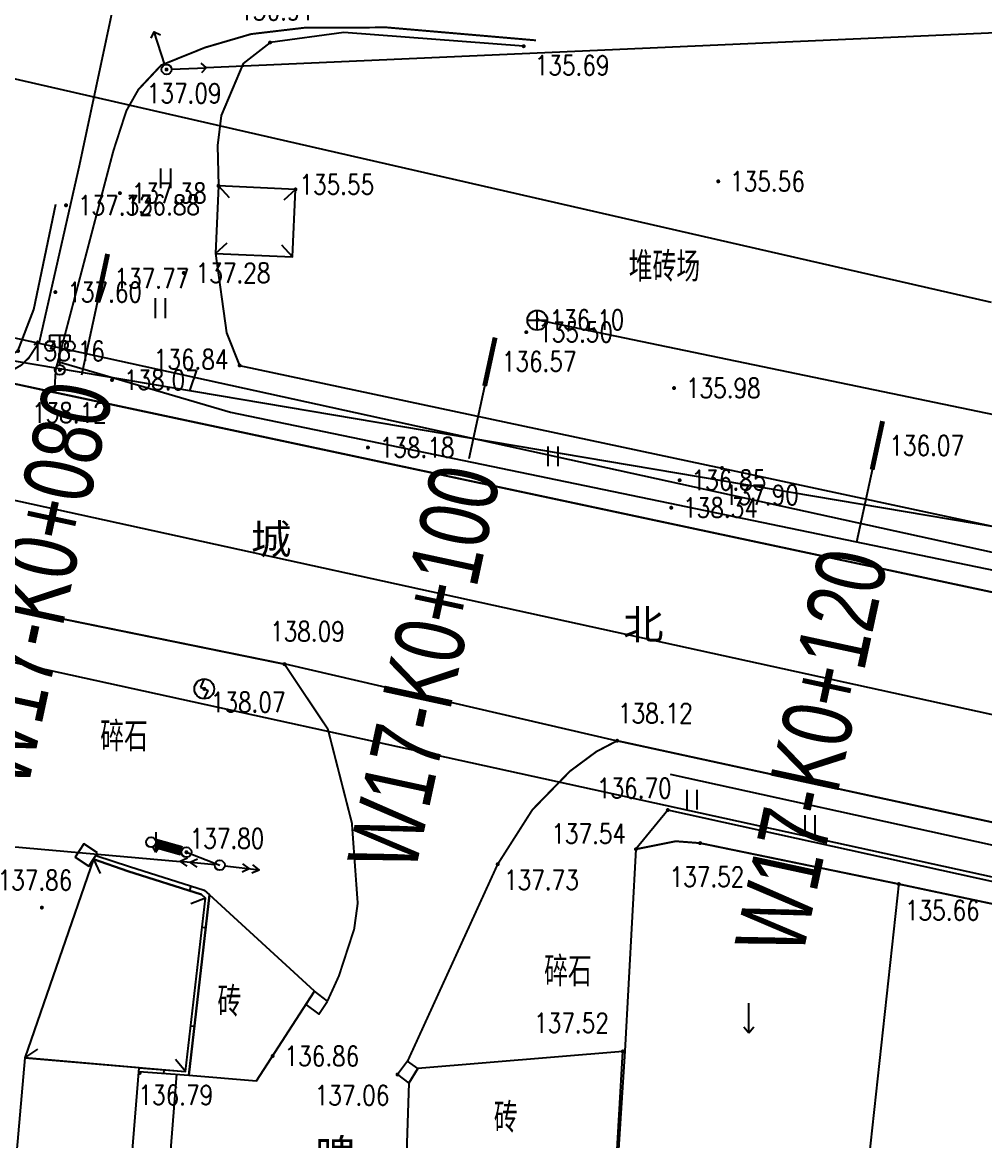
# Model space of a CAD drawing. Extents: x 529262 to 576451, y 2694391 to 2717535.
# Drawn here: x 563981.7 to 564030.3, y 2711394.1 to 2711450.5 of the extents above; entities that cross this region are included whole.
import ezdxf
from ezdxf.enums import TextEntityAlignment as Align
from ezdxf.xclip import XClip

# ---------------------------------------------------------------- set-up
doc = ezdxf.new("R2010")
doc.units = 0
doc.header["$XCLIPFRAME"] = 0
doc.linetypes.add('X2', pattern=[10, 8, -2])
for name, color, linetype in [('COMPONENT', 8, 'Continuous'), ('DLDW', 8, 'Continuous'), ('DLSS', 4, 'Continuous'), ('DMTZ', 8, 'Continuous'), ('GCD', 8, 'Continuous'), ('GXYZ', 8, 'Continuous'), ('JMD', 8, 'Continuous'), ('PP-COM', 7, 'Continuous'), ('RD-中线', 40, 'Continuous'), ('RD-红线', 7, 'Continuous'), ('ZBTZ', 8, 'Continuous'), ('ZJ', 7, 'Continuous'), ('桩号标注_W17-', 7, 'Continuous')]:
    doc.layers.add(name, color=color, linetype=linetype)
doc.styles.add('HZ', font='rs.shx', dxfattribs={"width": 0.8, "bigfont": 'hztxt.shx'})
doc.styles.add('SMEDI', font='smsim.shx', dxfattribs={"width": 0.75, "height": 3.5, "bigfont": 'smfs.shx'})
doc.styles.add('等线体', font='simhei.ttf')
doc.linetypes.add('10411', pattern='A,2,[150,AAA.SHX,S=1,R=0,X=0,Y=1],2,[151,AAA.SHX,S=1,R=0,X=0,Y=3],1e-11', length=4.00000000001)
doc.linetypes.add('10421', pattern='A,2,[150,AAA.SHX,S=0.5,R=0,X=0,Y=0.5],1e-11', length=2.00000000001)
doc.linetypes.add('10422', pattern='A,0.75,[150,AAA.SHX,S=0.5,R=0,X=0,Y=0.5],1.5,[177,AAA.SHX,S=1,R=0,X=0,Y=0.4],0.75', length=3)
doc.linetypes.add('1161', pattern='A,0,[149,AAA.SHX,S=0.15,R=0,X=0,Y=0],-1.6', length=1.6)
doc.linetypes.add('732', pattern='A,9,-0.5,[162,AAA.SHX,S=1,R=0,X=0,Y=0],-0.5', length=10)

# ---------------------------------------------------------------- blocks, each defined once
blk = doc.blocks.new('A$C19FD0107')
at = {"layer": 'RD-中线', "color": 8, "linetype": 'Continuous', "flags": 128}
blk.add_lwpolyline([(-6861.026681236923, 17001.71777569782), (-7060.417540922761, 17045.40647864249, 0.1179077445542579), (-7116.225562684238, 17044.26478000963), (-7165.182690396905, 17031.49314144952)], format="xyb", dxfattribs=at)
at = {"layer": 'RD-红线', "color": 8, "linetype": 'Continuous', "flags": 128}
for points in [[(-6889.092218354344, 17016.05702678207), (-7058.710753187537, 17053.22228999343, 0.09872857968628562), (-7108.764156140387, 17054.09845915018, 0.09872857968628562)], [(-6862.738947376609, 16993.90316472435), (-7062.124142795801, 17037.59062656621, 0.1178950662183024), (-7114.206155836582, 17036.52385009266), (-7120.777586139739, 17034.80953521002)]]:
    blk.add_lwpolyline(points, format="xyb", dxfattribs=at)
blk = doc.blocks.new('gc013b')
at = {"linetype": 'Continuous'}
blk.add_line((0.5, 0), (4, 0), dxfattribs=at)
at = {"linetype": 'Continuous', "flags": 128}
blk.add_lwpolyline([(3.5, 0.5), (4, 0), (3.5, -0.5)], dxfattribs=at)
blk = doc.blocks.new('gc170')
at = {"color": 8, "linetype": 'Continuous'}
blk.add_circle((0, 0), 0.5, dxfattribs=at)
blk = doc.blocks.new('gc121')
at = {"color": 8}
for p, q in [((-0.5, -1), (-0.5, 1)), ((0.5, -1), (0.5, 1))]:
    blk.add_line(p, q, dxfattribs=at)
blk = doc.blocks.new('GC200')
at = {"linetype": 'Continuous', "const_width": 0.2, "flags": 128}
blk.add_lwpolyline([(-0.1, 0, 1), (0.1, 0, 1)], format="xyb", close=True, dxfattribs=at)
blk = doc.blocks.new('gc097')
at = {"color": 8}
for p, q in [((-1, 2.9), (-1, 3.5)), ((-1, 3.5), (1, 3.5)), ((0, 0.5), (0, 3.5)), ((1, 3.5), (1, 2.9))]:
    blk.add_line(p, q, dxfattribs=at)
for centre in [(-1, 2.399999999999999), (1, 2.399999999999999), (0, 0)]:
    blk.add_circle(centre, 0.5, dxfattribs=at)
blk = doc.blocks.new('gc050')
for p, q in [((-1.77635683940025e-15, 0.9999999999999947), (-0.3821636491658185, 0.1775857551902135)), ((-0.3821636491658185, 0.1775857551902135), (0.38216364916582, -0.1775857551902142)), ((3.552713678800501e-15, -0.9999999999999947), (0.38216364916582, -0.1775857551902142))]:
    blk.add_line(p, q)
blk.add_circle((0, 0), 1)
blk = doc.blocks.new('gc120')
at = {"color": 8}
for p, q in [((0, 0), (0, 3)), ((-0.5, 0.6), (0, 0)), ((0, 0), (0.5, 0.6))]:
    blk.add_line(p, q, dxfattribs=at)
blk = doc.blocks.new('gc013a')
at = {"linetype": 'Continuous'}
blk.add_line((0.5, 0), (4, 0), dxfattribs=at)
at = {"linetype": 'Continuous', "flags": 128}
for points in [[(2.307212344848719, -0.4000565770862801), (3, 0), (2.307212344848719, 0.4000565770862801)], [(3.307212344848719, -0.4000565770862801), (4, 0), (3.307212344848719, 0.4000565770862801)]]:
    blk.add_lwpolyline(points, dxfattribs=at)
blk = doc.blocks.new('gc232')
for p, q in [((0.5, 1), (0.5, -1)), ((0.5, -1), (0.1897334897496602, -0.4626026403593213)), ((0.5, -1), (0.8102500000000001, -0.4626312369517558))]:
    blk.add_line(p, q)
blk.add_circle((0, 0), 0.5)
blk = doc.blocks.new('gcbj0102')
for p, q in [((-1, 0), (1, 0)), ((-8.881784197001252e-16, -1), (-8.881784197001252e-16, 1))]:
    blk.add_line(p, q)
blk.add_circle((0, 0), 1)

msp = doc.modelspace()

# ---------------------------------------------------------------- linework, layer by layer
at = {"color": 8, "linetype": 'Continuous', "flags": 128}
msp.add_lwpolyline([(563880.5225777603, 2711450.504113548), (564182.4211685818, 2711399.466038509)], dxfattribs=at)
at = {"layer": 'DLSS', "linetype": 'X2', "lineweight": -2, "const_width": 0.1, "flags": 128}
msp.add_lwpolyline([(563997.1847663593, 2711502.568038125), (563991.1600752955, 2711475.761389861), (563989.3931243505, 2711465.826417811), (563984.5952527926, 2711443.330880958), (563982.5790913353, 2711434.444156705), (563982.049086591, 2711433.626411246), (563981.6626546883, 2711433.25315462), (563981.058025787, 2711432.905019257), (563979.9994941542, 2711432.587141757)], dxfattribs=at)
msp.add_lwpolyline([(563997.1847663593, 2711502.568038125), (563991.1600752955, 2711475.761389861), (563989.3931243505, 2711465.826417811), (563984.5952527926, 2711443.330880958), (563982.5790913353, 2711434.444156705), (563982.049086591, 2711433.626411246), (563981.6626546883, 2711433.25315462), (563981.058025787, 2711432.905019257), (563979.9994941542, 2711432.587141757)], dxfattribs=at)
at = {"layer": 'DLSS', "linetype": 'Continuous', "lineweight": -2, "const_width": 0.1, "flags": 128}
for points in [[(564007.6323461136, 2711449.632863758), (564000.1106927717, 2711450.283578841), (563995.9646148557, 2711450.269804581), (563993.2524128973, 2711449.94872181), (563990.9327657722, 2711449.270880792), (563988.7201809518, 2711448.378979937), (563987.57060493, 2711447.152763381), (563986.9639296577, 2711446.082485149), (563986.3106494417, 2711444.068038125), (563983.4063583214, 2711433.045957466), (563983.382383283, 2711432.726428839), (563983.332200976, 2711431.877209407)], [(564007.6323461136, 2711449.632863758), (564000.1106927717, 2711450.283578841), (563995.9646148557, 2711450.269804581), (563993.2524128973, 2711449.94872181), (563990.9327657722, 2711449.270880792), (563988.7201809518, 2711448.378979937), (563987.57060493, 2711447.152763381), (563986.9639296577, 2711446.082485149), (563986.3106494417, 2711444.068038125), (563983.4063583214, 2711433.045957466), (563983.382383283, 2711432.726428839), (563983.332200976, 2711431.877209407)], [(563994.9396494417, 2711418.170038125), (563932.3186494417, 2711430.926038125), (563923.2948884922, 2711431.955550029), (563917.4166494417, 2711432.156038125)], [(563994.9396494417, 2711418.170038125), (563932.3186494417, 2711430.926038125), (563923.2948884922, 2711431.955550029), (563917.4166494417, 2711432.156038125)]]:
    msp.add_lwpolyline(points, dxfattribs=at)
at = {"layer": 'DLSS', "linetype": 'Continuous', "const_width": 0.1, "flags": 128}
msp.add_lwpolyline([(564066.4576494417, 2711414.318038125), (564065.5395742177, 2711414.365415905), (563983.332200976, 2711431.877209407)], dxfattribs=at)
msp.add_lwpolyline([(564066.4576494417, 2711414.318038125), (564065.5395742177, 2711414.365415905), (563983.332200976, 2711431.877209407)], dxfattribs=at)
at = {"layer": 'DLSS', "linetype": 'X2', "lineweight": -2, "const_width": 0.1, "elevation": 138.531, "flags": 128}
msp.add_lwpolyline([(563997.1096494417, 2711401.177038125), (563997.6880990382, 2711402.445623153), (563998.4575262504, 2711404.805294274), (563998.6357932911, 2711406.106049166), (563998.3424196424, 2711410.158119604), (563997.1303284087, 2711414.894848343), (563994.9396494417, 2711418.170038125)], dxfattribs=at)
at = {"layer": 'DLSS', "linetype": 'Continuous', "lineweight": -2, "const_width": 0.1, "elevation": 138.122, "flags": 128}
msp.add_lwpolyline([(564011.7256494417, 2711414.305038125), (564010.6759811721, 2711413.756058029), (564009.3459100926, 2711412.769826339), (564007.4510845239, 2711410.827009448), (564005.6986494417, 2711408.077038125), (564001.1506494418, 2711398.139038125)], dxfattribs=at)
at = {"layer": 'DLSS', "linetype": 'Continuous', "const_width": 0.1, "elevation": 138.57, "flags": 128}
msp.add_lwpolyline([(564067.3838469173, 2711402.218414205), (564011.7256494417, 2711414.305038125)], dxfattribs=at)
msp.add_lwpolyline([(564067.3838469173, 2711402.218414205), (564011.7256494417, 2711414.305038125)], dxfattribs=at)
at = {"layer": 'DMTZ', "linetype": '10422', "lineweight": -2, "flags": 128}
for points in [[(563968.2968508459, 2711450.757452169), (563967.1426494417, 2711444.853038125), (563969.4426494417, 2711444.871038124), (563968.2106494417, 2711435.981038125), (563980.2869776704, 2711433.450436682), (563981.4849526584, 2711433.963618704), (563982.2978619487, 2711436.059108468), (563983.4102626776, 2711441.361985872)], [(563968.2968508459, 2711450.757452169), (563967.1426494417, 2711444.853038125), (563969.4426494417, 2711444.871038124), (563968.2106494417, 2711435.981038125), (563980.2869776704, 2711433.450436682), (563981.4849526584, 2711433.963618704), (563982.2978619487, 2711436.059108468), (563983.4102626776, 2711441.361985872)], [(563992.6786494417, 2711433.236038125), (564017.0126494417, 2711428.062038125), (564062.9026494417, 2711418.225038125), (564063.7065941382, 2711418.063730332), (564066.7146392013, 2711417.407898372), (564066.9799650663, 2711417.374187363), (564067.4532491899, 2711417.864783648), (564067.6845747217, 2711418.501232035), (564071.9241085431, 2711427.608588934)], [(563992.6786494417, 2711433.236038125), (564017.0126494417, 2711428.062038125), (564062.9026494417, 2711418.225038125), (564063.7065941382, 2711418.063730332), (564066.7146392013, 2711417.407898372), (564066.9799650663, 2711417.374187363), (564067.4532491899, 2711417.864783648), (564067.6845747217, 2711418.501232035), (564071.9241085431, 2711427.608588934)], [(564059.4206494417, 2711400.871038124), (564014.2816494417, 2711410.811038124), (564012.6756494417, 2711408.836038125), (564012.1156833576, 2711398.641031898), (564011.6916920595, 2711392.11727791), (564010.9543861086, 2711386.609040386), (564009.8089934749, 2711377.925123265)]]:
    msp.add_lwpolyline(points, dxfattribs=at)
at = {"layer": 'DMTZ', "linetype": '10421', "lineweight": -2, "flags": 128}
for points in [[(564007.0096494417, 2711449.337038124), (563997.9411663876, 2711450.022894668), (563994.2136494417, 2711449.524038124), (563992.8605711177, 2711448.473063308), (563991.747640219, 2711445.850526456), (563991.5619543605, 2711444.335113286), (563991.6116494416, 2711442.297038124)], [(564007.0096494417, 2711449.337038124), (563997.9411663876, 2711450.022894668), (563994.2136494417, 2711449.524038124), (563992.8605711177, 2711448.473063308), (563991.747640219, 2711445.850526456), (563991.5619543605, 2711444.335113286), (563991.6116494416, 2711442.297038124)], [(563991.4528595651, 2711438.887880885), (563992.0233251319, 2711434.88569441), (563992.6786494417, 2711433.236038125)], [(563991.4528595651, 2711438.887880885), (563992.0233251319, 2711434.88569441), (563992.6786494417, 2711433.236038125)]]:
    msp.add_lwpolyline(points, dxfattribs=at)
at = {"layer": 'DMTZ', "linetype": '10411', "lineweight": -2, "flags": 128}
for points in [[(563983.5104076988, 2711433.440835453), (563992.2130889571, 2711430.881033082), (564066.9990484667, 2711415.389019054)], [(563983.5104076988, 2711433.440835453), (563992.2130889571, 2711430.881033082), (564066.9990484667, 2711415.389019054)], [(564087.1751097617, 2711396.334744272), (564067.483386797, 2711401.122723616), (564045.3254227944, 2711405.804601293), (564014.4131540131, 2711412.600623854)], [(564087.1751097617, 2711396.334744272), (564067.483386797, 2711401.122723616), (564045.3254227944, 2711405.804601293), (564014.4131540131, 2711412.600623854)]]:
    msp.add_lwpolyline(points, dxfattribs=at)
at = {"layer": 'GXYZ', "linetype": 'Continuous', "lineweight": -2}
for p, q in [((564054.9486136067, 2711451.088422088), (563990.9876852767, 2711448.251654162)), ((564054.9486136067, 2711451.088422088), (563990.9876852767, 2711448.251654162)), ((563978.1932983084, 2711448.406090486), (564030.6000005751, 2711436.418985763)), ((563978.1932983084, 2711448.406090486), (564030.6000005751, 2711436.418985763)), ((563943.7055689648, 2711412.354436863), (563989.6857299187, 2711408.208639387)), ((563989.9956494417, 2711408.683038125, 137.802), (563991.6776494418, 2711408.029038125, 137.705))]:
    msp.add_line(p, q, dxfattribs=at)
at = {"layer": 'GXYZ', "linetype": '732', "flags": 128}
msp.add_lwpolyline([(564007.7220225072, 2711435.53041047), (564049.5041459785, 2711426.857651389), (564085.3459344327, 2711419.463228251)], dxfattribs=at)
at = {"layer": 'GXYZ', "linetype": 'Continuous', "lineweight": -2, "const_width": 0.5, "flags": 128}
msp.add_lwpolyline([(563988.4472474401, 2711409.120121976), (563989.7550514434, 2711408.750954273)], dxfattribs=at)
at = {"layer": 'JMD', "linetype": 'Continuous', "lineweight": -2}
for p, q in [((563991.6116494416, 2711442.297038124), (563992.1504025927, 2711441.705645664)), ((563991.6116494416, 2711442.297038124), (563992.1504025927, 2711441.705645664)), ((563995.4976494417, 2711442.116038125), (563994.9062569814, 2711441.577284974)), ((563995.4976494417, 2711442.116038125), (563994.9062569814, 2711441.577284974)), ((563991.4528595651, 2711438.887880885), (563992.0442520254, 2711439.426634036)), ((563991.4528595651, 2711438.887880885), (563992.0442520254, 2711439.426634036)), ((563995.3388595652, 2711438.706880885), (563994.8001064141, 2711439.298273345)), ((563995.3388595652, 2711438.706880885), (563994.8001064141, 2711439.298273345)), ((563990.2203527474, 2711406.9822205), (563990.1446120061, 2711406.743969918))]:
    msp.add_line(p, q, dxfattribs=at)
at = {"layer": 'JMD', "linetype": 'Continuous'}
for p, q in [((563985.2988120016, 2711408.327070617), (563985.6496618023, 2711407.608109966)), ((563990.9575549684, 2711406.365753781), (563990.2082865564, 2711406.085402489)), ((563990.9619008735, 2711404.861638201), (563990.7871584278, 2711404.881701858)), ((563990.3915558247, 2711399.894274058), (563990.216813379, 2711399.914337715)), ((563981.8336494417, 2711398.306038124), (563982.5043212665, 2711398.742156575)), ((563989.9529566702, 2711397.616303645), (563989.446281923, 2711398.235400326)), ((563988.84926167, 2711397.529014532, 137.169), (563988.8646655391, 2711397.708753887))]:
    msp.add_line(p, q, dxfattribs=at)
at = {"layer": 'JMD', "linetype": 'Continuous', "lineweight": -2, "flags": 128}
for points, elevation in [([(563995.4976494417, 2711442.116038125), (563991.6116494416, 2711442.297038124), (563991.4528595651, 2711438.887880885), (563995.3388595652, 2711438.706880885)], 135.55), ([(563995.4976494417, 2711442.116038125), (563991.6116494416, 2711442.297038124), (563991.4528595651, 2711438.887880885), (563995.3388595652, 2711438.706880885)], 135.55), ([(563985.5136494418, 2711408.654038125), (563984.8196494417, 2711409.110038124), (563984.3803455809, 2711408.441448476), (563985.0743455809, 2711407.985448476)], -0.04699999999999704), ([(564011.6447492794, 2711392.246484561), (564012.0126494417, 2711398.636038125), (564001.6726494418, 2711397.781038125), (564001.2240319996, 2711397.028569755), (564001.0236494417, 2711391.503038125)], 137.524), ([(564001.6726494418, 2711397.781038125), (564001.1506494418, 2711398.139038125), (564000.6426494417, 2711397.470038124), (564001.2240319996, 2711397.028569755)], -1.644000000000005)]:
    msp.add_lwpolyline(points, close=True, dxfattribs=dict(at, elevation=elevation))
for points in [[(563985.4195274699, 2711408.510791088), (563987.1256494417, 2711407.966038125), (563990.8846494417, 2711406.771038125), (563991.1529809346, 2711406.525831213)], [(563985.2988120016, 2711408.327070617), (563987.0385124498, 2711407.731410453), (563990.7565562831, 2711406.54943057), (563990.9575549684, 2711406.365753781)]]:
    msp.add_lwpolyline(points, dxfattribs=at)
at = {"layer": 'JMD', "linetype": 'Continuous', "flags": 128}
for points in [[(563981.8336494417, 2711398.306038124), (563989.9529566702, 2711397.616303645), (563990.9575549684, 2711406.365753781), (563990.7565562831, 2711406.54943057), (563987.0385124498, 2711407.731410453), (563985.2988120016, 2711408.327070617)], [(563990.1096494417, 2711397.439038124), (563993.5346494417, 2711397.147038125), (563996.4549002657, 2711401.680826796), (563991.1529809346, 2711406.525831213)]]:
    msp.add_lwpolyline(points, close=True, dxfattribs=at)
at = {"layer": 'JMD', "linetype": 'Continuous', "elevation": 137.169, "flags": 128}
for points in [[(563987.5888738984, 2711397.618990939), (563990.1096494417, 2711397.439038124), (563991.1529809346, 2711406.525831213)], [(563987.6046572712, 2711397.815791485), (563989.9529566702, 2711397.616303645), (563990.9575549684, 2711406.365753781)]]:
    msp.add_lwpolyline(points, dxfattribs=at)
at = {"layer": 'JMD', "linetype": 'Continuous', "lineweight": -2, "flags": 128}
msp.add_lwpolyline([(563997.1096494417, 2711401.177038125), (563996.4549002657, 2711401.680826796), (563996.0188128956, 2711401.00378633), (563996.6676494417, 2711400.507038124)], close=True, dxfattribs=at)
at = {"layer": 'JMD', "linetype": 'Continuous', "elevation": 137.671, "flags": 128}
msp.add_lwpolyline([(563987.6046572712, 2711397.815791485), (563981.8336494417, 2711398.306038124), (563978.7906494417, 2711363.816038125), (563976.1186494417, 2711340.263038124), (563977.222796289, 2711340.137776783), (563974.8956494418, 2711327.582038125), (563982.2336494417, 2711326.594038125), (563982.3496494417, 2711331.150038125), (563982.7406494417, 2711336.724038125), (563984.2996494417, 2711356.655038124), (563986.3896494417, 2711382.666038125)], close=True, dxfattribs=at)
at = {"layer": 'PP-COM', "elevation": 138.16}
msp.add_lwpolyline([(564096.5782584572, 2711407.37807142), (564074.4132322384, 2711412.381681297), (564057.1497981584, 2711416.152603843), (563989.6918440604, 2711430.522479873), (563977.3644668594, 2711433.148454593), (563949.4295930153, 2711439.584029634), (563937.4470821716, 2711442.14442751), (563922.5602866516, 2711444.229142896), (563911.2987560937, 2711444.621876618), (563898.2726494417, 2711444.579038125)], dxfattribs=at)
at = {"layer": 'ZBTZ', "linetype": '1161', "flags": 128}
for points in [[(563979.999494154, 2711432.587141757), (563983.332200976, 2711431.877209407)], [(563979.999494154, 2711432.587141757), (563983.332200976, 2711431.877209407)], [(564011.6756494417, 2711414.305038125), (563994.9896494418, 2711418.170038125)], [(564011.6756494417, 2711414.305038125), (563994.9896494418, 2711418.170038125)], [(563989.5010037274, 2711397.48248805), (563986.6216494417, 2711361.134038125), (563983.031591257, 2711308.930980267), (563977.7788290483, 2711308.893870872)]]:
    msp.add_lwpolyline(points, dxfattribs=at)
at = {"layer": 'ZBTZ', "linetype": 'Continuous', "lineweight": -2, "const_width": 0.1, "flags": 128}
for points, elevation in [([(564012.6756494417, 2711408.836038125), (564014.6848837599, 2711409.237063696), (564015.9136494417, 2711409.142038125), (564025.9406494417, 2711407.077038125), (564038.6836494417, 2711404.379038125), (564047.9916494417, 2711402.450038125), (564059.2887143154, 2711400.339184527), (564077.5074004552, 2711396.07741284)], 137.541), ([(564012.6756494417, 2711408.836038125), (564014.6848837599, 2711409.237063696), (564015.9136494417, 2711409.142038125), (564025.9406494417, 2711407.077038125), (564038.6836494417, 2711404.379038125), (564047.9916494417, 2711402.450038125), (564059.2887143154, 2711400.339184527), (564077.5074004552, 2711396.07741284)], 137.541), ([(564022.4366494417, 2711374.895038125), (564025.9406494417, 2711407.077038125)], 136.246)]:
    msp.add_lwpolyline(points, dxfattribs=dict(at, elevation=elevation))
at = {"layer": '桩号标注_W17-'}
for p, q in [((563985.7546155683, 2711437.637014734), (563984.7004672746, 2711432.749400656)), ((564005.3050718799, 2711433.420421558), (564004.2509235862, 2711428.53280748)), ((564024.8555281914, 2711429.203828382), (564023.8013798977, 2711424.316214304))]:
    msp.add_line(p, q, dxfattribs=at)
at = {"layer": '桩号标注_W17-', "const_width": 0.25}
for points in [[(563986.0181526418, 2711438.858918253), (563985.4910784949, 2711436.415111214)], [(564005.5686089534, 2711434.642325077), (564005.0415348065, 2711432.198518038)], [(564025.1190652649, 2711430.425731902), (564024.591991118, 2711427.981924863)]]:
    msp.add_lwpolyline(points, dxfattribs=at)

# ---------------------------------------------------------------- block references
at = {"layer": 'COMPONENT', "linetype": 'Continuous', "xscale": 0.5, "yscale": 0.5}
msp.add_blockref('gcbj0102', (564007.6981383689, 2711435.514343969), dxfattribs=at)
at = {"layer": 'DLDW', "linetype": 'Continuous', "lineweight": -2, "xscale": 0.5, "yscale": 0.5}
msp.add_blockref('gc097', (563983.6086494417, 2711433.010038124, 138.12), dxfattribs=at)
msp.add_blockref('gc097', (563983.6086494417, 2711433.010038124, 138.12), dxfattribs=at)
at = {"layer": 'GCD', "linetype": 'Continuous', "lineweight": -2}
ref = msp.add_blockref('GC200', (563994.2136494417, 2711449.524038124, 136.912), dxfattribs=dict(at, xscale=0.5, yscale=0.5, zscale=0.5))
ref.add_attrib('height', '136.91', dxfattribs={"linetype": 'Continuous', "height": 1, "style": 'HZ', "width": 0.8}).set_placement((563992.6564057802, 2711451.14367588, 136.912), align=Align.MIDDLE_LEFT)
ref = msp.add_blockref('GC200', (563994.2136494417, 2711449.524038124, 136.912), dxfattribs=dict(at, xscale=0.5, yscale=0.5, zscale=0.5))
ref.add_attrib('height', '136.91', dxfattribs={"linetype": 'Continuous', "lineweight": -2, "height": 1, "style": 'HZ', "width": 0.8}).set_placement((563992.6564057802, 2711451.14367588, 136.912), align=Align.MIDDLE_LEFT)
ref = msp.add_blockref('GC200', (564007.0096494417, 2711449.337038124, 135.685), dxfattribs=dict(at, xscale=0.5, yscale=0.5, zscale=0.5))
ref.add_attrib('height', '135.69', dxfattribs={"linetype": 'Continuous', "height": 1, "style": 'HZ', "width": 0.8}).set_placement((564007.5711763733, 2711448.371499089, 135.685), align=Align.MIDDLE_LEFT)
ref = msp.add_blockref('GC200', (564007.0096494417, 2711449.337038124, 135.685), dxfattribs=dict(at, xscale=0.5, yscale=0.5, zscale=0.5))
ref.add_attrib('height', '135.69', dxfattribs={"linetype": 'Continuous', "lineweight": -2, "height": 1, "style": 'HZ', "width": 0.8}).set_placement((564007.5711763733, 2711448.371499089, 135.685), align=Align.MIDDLE_LEFT)
ref = msp.add_blockref('GC200', (563988.9896494417, 2711448.163038125, 137.087), dxfattribs=dict(at, xscale=0.5, yscale=0.5, zscale=0.5))
ref.add_attrib('height', '137.09', dxfattribs={"linetype": 'Continuous', "height": 1, "style": 'HZ', "width": 0.8}).set_placement((563987.9947371631, 2711446.964626593, 137.087), align=Align.MIDDLE_LEFT)
ref = msp.add_blockref('GC200', (563988.9896494417, 2711448.163038125, 137.087), dxfattribs=dict(at, xscale=0.5, yscale=0.5, zscale=0.5))
ref.add_attrib('height', '137.09', dxfattribs={"linetype": 'Continuous', "lineweight": -2, "height": 1, "style": 'HZ', "width": 0.8}).set_placement((563987.9947371631, 2711446.964626593, 137.087), align=Align.MIDDLE_LEFT)
ref = msp.add_blockref('GC200', (563995.4976494417, 2711442.116038125, 135.55), dxfattribs=dict(at, xscale=0.5, yscale=0.5, zscale=0.5))
ref.add_attrib('height', '135.55', dxfattribs={"linetype": 'Continuous', "height": 1, "style": 'HZ', "width": 0.8}).set_placement((563995.6973015504, 2711442.360707098, 135.55), align=Align.MIDDLE_LEFT)
ref = msp.add_blockref('GC200', (563995.4976494417, 2711442.116038125, 135.55), dxfattribs=dict(at, xscale=0.5, yscale=0.5, zscale=0.5))
ref.add_attrib('height', '135.55', dxfattribs={"linetype": 'Continuous', "lineweight": -2, "height": 1, "style": 'HZ', "width": 0.8}).set_placement((563995.6973015504, 2711442.360707098, 135.55), align=Align.MIDDLE_LEFT)
ref = msp.add_blockref('GC200', (564016.8273838472, 2711442.520300705, 135.56), dxfattribs=dict(at, xscale=0.5, yscale=0.5, zscale=0.5))
ref.add_attrib('height', '135.56', dxfattribs={"linetype": 'Continuous', "height": 1, "style": 'HZ', "width": 0.8}).set_placement((564017.4273838472, 2711442.520300705, 135.56), align=Align.MIDDLE_LEFT)
ref = msp.add_blockref('GC200', (564016.8273838472, 2711442.520300705, 135.56), dxfattribs=dict(at, xscale=0.5, yscale=0.5, zscale=0.5))
ref.add_attrib('height', '135.56', dxfattribs={"linetype": 'Continuous', "lineweight": -2, "height": 1, "style": 'HZ', "width": 0.8}).set_placement((564017.4273838472, 2711442.520300705, 135.56), align=Align.MIDDLE_LEFT)
at = {"layer": 'GCD', "linetype": 'Continuous'}
ref = msp.add_blockref('GC200', (563986.6386371705, 2711441.926602801, 137.377), dxfattribs=dict(at, xscale=0.5, yscale=0.5, zscale=0.5))
ref.add_attrib('height', '137.38', dxfattribs={"linetype": 'Continuous', "height": 1, "style": 'HZ', "width": 0.8}).set_placement((563987.2386371705, 2711441.926602801, 137.377), align=Align.MIDDLE_LEFT)
at = {"layer": 'GCD', "linetype": 'Continuous', "lineweight": -2}
ref = msp.add_blockref('GC200', (563991.6116494416, 2711442.297038124, 136.881), dxfattribs=dict(at, xscale=0.5, yscale=0.5, zscale=0.5))
ref.add_attrib('height', '136.88', dxfattribs={"linetype": 'Continuous', "height": 1, "style": 'HZ', "width": 0.8}).set_placement((563986.9070797414, 2711441.328074088, 136.881), align=Align.MIDDLE_LEFT)
ref = msp.add_blockref('GC200', (563991.6116494416, 2711442.297038124, 136.881), dxfattribs=dict(at, xscale=0.5, yscale=0.5, zscale=0.5))
ref.add_attrib('height', '136.88', dxfattribs={"linetype": 'Continuous', "lineweight": -2, "height": 1, "style": 'HZ', "width": 0.8}).set_placement((563986.9070797414, 2711441.328074088, 136.881), align=Align.MIDDLE_LEFT)
at = {"layer": 'GCD', "linetype": 'Continuous'}
ref = msp.add_blockref('GC200', (563983.9196371706, 2711441.314602801, 137.324), dxfattribs=dict(at, xscale=0.5, yscale=0.5, zscale=0.5))
ref.add_attrib('height', '137.32', dxfattribs={"linetype": 'Continuous', "height": 1, "style": 'HZ', "width": 0.8}).set_placement((563984.5196371706, 2711441.314602801, 137.324), align=Align.MIDDLE_LEFT)
ref = msp.add_blockref('GC200', (563989.8609258315, 2711437.9001933, 137.284), dxfattribs=dict(at, xscale=0.5, yscale=0.5, zscale=0.5))
ref.add_attrib('height', '137.28', dxfattribs={"linetype": 'Continuous', "height": 1, "style": 'HZ', "width": 0.8}).set_placement((563990.4609258315, 2711437.9001933, 137.284), align=Align.MIDDLE_LEFT)
ref = msp.add_blockref('GC200', (563985.7611849385, 2711437.626688842, 137.77), dxfattribs=dict(at, xscale=0.5, yscale=0.5, zscale=0.5))
ref.add_attrib('height', '137.77', dxfattribs={"linetype": 'Continuous', "height": 1, "style": 'HZ', "width": 0.8}).set_placement((563986.3611849385, 2711437.626688842, 137.77), align=Align.MIDDLE_LEFT)
ref = msp.add_blockref('GC200', (563983.3816371706, 2711436.933602801, 137.598), dxfattribs=dict(at, xscale=0.5, yscale=0.5, zscale=0.5))
ref.add_attrib('height', '137.60', dxfattribs={"linetype": 'Continuous', "height": 1, "style": 'HZ', "width": 0.8}).set_placement((563983.9816371705, 2711436.933602801, 137.598), align=Align.MIDDLE_LEFT)
ref = msp.add_blockref('GC200', (564007.7156371706, 2711435.538602801, 136.099), dxfattribs=dict(at, xscale=0.5, yscale=0.5, zscale=0.5))
ref.add_attrib('height', '136.10', dxfattribs={"linetype": 'Continuous', "height": 1, "style": 'HZ', "width": 0.8}).set_placement((564008.3156371706, 2711435.538602801, 136.099), align=Align.MIDDLE_LEFT)
at = {"layer": 'GCD', "linetype": 'Continuous', "lineweight": -2}
ref = msp.add_blockref('GC200', (564007.1428039625, 2711434.91347396, 135.5), dxfattribs=dict(at, xscale=0.5, yscale=0.5, zscale=0.5))
ref.add_attrib('height', '135.50', dxfattribs={"linetype": 'Continuous', "height": 1, "style": 'HZ', "width": 0.8}).set_placement((564007.7428039624, 2711434.91347396, 135.5), align=Align.MIDDLE_LEFT)
ref = msp.add_blockref('GC200', (564007.1428039625, 2711434.91347396, 135.5), dxfattribs=dict(at, xscale=0.5, yscale=0.5, zscale=0.5))
ref.add_attrib('height', '135.50', dxfattribs={"linetype": 'Continuous', "lineweight": -2, "height": 1, "style": 'HZ', "width": 0.8}).set_placement((564007.7428039624, 2711434.91347396, 135.5), align=Align.MIDDLE_LEFT)
at = {"layer": 'GCD', "linetype": 'Continuous'}
ref = msp.add_blockref('GC200', (563981.5026371706, 2711433.965602801, 138.158), dxfattribs=dict(at, xscale=0.5, yscale=0.5, zscale=0.5))
ref.add_attrib('height', '138.16', dxfattribs={"linetype": 'Continuous', "height": 1, "style": 'HZ', "width": 0.8}).set_placement((563982.1026371706, 2711433.965602801, 138.158), align=Align.MIDDLE_LEFT)
at = {"layer": 'GCD', "linetype": 'Continuous', "lineweight": -2}
ref = msp.add_blockref('GC200', (563992.6786494417, 2711433.236038125, 136.841), dxfattribs=dict(at, xscale=0.5, yscale=0.5, zscale=0.5))
ref.add_attrib('height', '136.84', dxfattribs={"linetype": 'Continuous', "height": 1, "style": 'HZ', "width": 0.8}).set_placement((563988.346266002, 2711433.54122317, 136.841), align=Align.MIDDLE_LEFT)
ref = msp.add_blockref('GC200', (563992.6786494417, 2711433.236038125, 136.841), dxfattribs=dict(at, xscale=0.5, yscale=0.5, zscale=0.5))
ref.add_attrib('height', '136.84', dxfattribs={"linetype": 'Continuous', "lineweight": -2, "height": 1, "style": 'HZ', "width": 0.8}).set_placement((563988.346266002, 2711433.54122317, 136.841), align=Align.MIDDLE_LEFT)
at = {"layer": 'GCD', "linetype": 'Continuous'}
ref = msp.add_blockref('GC200', (564005.3054543486, 2711433.436264703, 136.571), dxfattribs=dict(at, xscale=0.5, yscale=0.5, zscale=0.5))
ref.add_attrib('height', '136.57', dxfattribs={"linetype": 'Continuous', "height": 1, "style": 'HZ', "width": 0.8}).set_placement((564005.9054543485, 2711433.436264703, 136.571), align=Align.MIDDLE_LEFT)
at = {"layer": 'GCD', "linetype": 'Continuous', "lineweight": -2}
ref = msp.add_blockref('GC200', (563983.6086494417, 2711433.010038124, 138.12), dxfattribs=dict(at, xscale=0.5, yscale=0.5, zscale=0.5))
ref.add_attrib('height', '138.12', dxfattribs={"linetype": 'Continuous', "height": 1, "style": 'HZ', "width": 0.8}).set_placement((563982.2066439439, 2711430.842777058, 138.12), align=Align.MIDDLE_LEFT)
ref = msp.add_blockref('GC200', (563983.6086494417, 2711433.010038124, 138.12), dxfattribs=dict(at, xscale=0.5, yscale=0.5, zscale=0.5))
ref.add_attrib('height', '138.12', dxfattribs={"linetype": 'Continuous', "lineweight": -2, "height": 1, "style": 'HZ', "width": 0.8}).set_placement((563982.2066439439, 2711430.842777058, 138.12), align=Align.MIDDLE_LEFT)
at = {"layer": 'GCD', "linetype": 'Continuous'}
ref = msp.add_blockref('GC200', (563986.2406371706, 2711432.504602801, 138.072), dxfattribs=dict(at, xscale=0.5, yscale=0.5, zscale=0.5))
ref.add_attrib('height', '138.07', dxfattribs={"linetype": 'Continuous', "height": 1, "style": 'HZ', "width": 0.8}).set_placement((563986.8406371706, 2711432.504602801, 138.072), align=Align.MIDDLE_LEFT)
ref = msp.add_blockref('GC200', (564014.5976371706, 2711432.094602801, 135.98), dxfattribs=dict(at, xscale=0.5, yscale=0.5, zscale=0.5))
ref.add_attrib('height', '135.98', dxfattribs={"linetype": 'Continuous', "height": 1, "style": 'HZ', "width": 0.8}).set_placement((564015.1976371706, 2711432.094602801, 135.98), align=Align.MIDDLE_LEFT)
ref = msp.add_blockref('GC200', (563999.1496371706, 2711429.096602801, 138.183), dxfattribs=dict(at, xscale=0.5, yscale=0.5, zscale=0.5))
ref.add_attrib('height', '138.18', dxfattribs={"linetype": 'Continuous', "height": 1, "style": 'HZ', "width": 0.8}).set_placement((563999.7496371706, 2711429.096602801, 138.183), align=Align.MIDDLE_LEFT)
ref = msp.add_blockref('GC200', (564024.8594147314, 2711429.19859365, 136.065), dxfattribs=dict(at, xscale=0.5, yscale=0.5, zscale=0.5))
ref.add_attrib('height', '136.07', dxfattribs={"linetype": 'Continuous', "height": 1, "style": 'HZ', "width": 0.8}).set_placement((564025.4594147314, 2711429.19859365, 136.065), align=Align.MIDDLE_LEFT)
at = {"layer": 'GCD', "linetype": 'Continuous', "lineweight": -2}
ref = msp.add_blockref('GC200', (564017.0126494417, 2711428.062038125, 137.9), dxfattribs=dict(at, xscale=0.5, yscale=0.5, zscale=0.5))
ref.add_attrib('height', '137.90', dxfattribs={"linetype": 'Continuous', "height": 1, "style": 'HZ', "width": 0.8}).set_placement((564017.1236631752, 2711426.704480683, 137.9), align=Align.MIDDLE_LEFT)
ref = msp.add_blockref('GC200', (564017.0126494417, 2711428.062038125, 137.9), dxfattribs=dict(at, xscale=0.5, yscale=0.5, zscale=0.5))
ref.add_attrib('height', '137.90', dxfattribs={"linetype": 'Continuous', "lineweight": -2, "height": 1, "style": 'HZ', "width": 0.8}).set_placement((564017.1236631752, 2711426.704480683, 137.9), align=Align.MIDDLE_LEFT)
at = {"layer": 'GCD', "linetype": 'Continuous'}
ref = msp.add_blockref('GC200', (564014.8796371706, 2711427.445602801, 136.848), dxfattribs=dict(at, xscale=0.5, yscale=0.5, zscale=0.5))
ref.add_attrib('height', '136.85', dxfattribs={"linetype": 'Continuous', "height": 1, "style": 'HZ', "width": 0.8}).set_placement((564015.4796371706, 2711427.445602801, 136.848), align=Align.MIDDLE_LEFT)
ref = msp.add_blockref('GC200', (564014.4566371706, 2711426.059602801, 138.339), dxfattribs=dict(at, xscale=0.5, yscale=0.5, zscale=0.5))
ref.add_attrib('height', '138.34', dxfattribs={"linetype": 'Continuous', "height": 1, "style": 'HZ', "width": 0.8}).set_placement((564015.0566371706, 2711426.059602801, 138.339), align=Align.MIDDLE_LEFT)
at = {"layer": 'GCD', "linetype": 'Continuous', "lineweight": -2}
ref = msp.add_blockref('GC200', (563994.9396494417, 2711418.170038125, 138.092), dxfattribs=dict(at, xscale=0.5, yscale=0.5, zscale=0.5))
ref.add_attrib('height', '138.09', dxfattribs={"linetype": 'Continuous', "height": 1, "style": 'HZ', "width": 0.8}).set_placement((563994.2155171467, 2711419.820630803, 138.092), align=Align.MIDDLE_LEFT)
ref = msp.add_blockref('GC200', (563994.9396494417, 2711418.170038125, 138.092), dxfattribs=dict(at, xscale=0.5, yscale=0.5, zscale=0.5))
ref.add_attrib('height', '138.09', dxfattribs={"linetype": 'Continuous', "lineweight": -2, "height": 1, "style": 'HZ', "width": 0.8}).set_placement((563994.2155171467, 2711419.820630803, 138.092), align=Align.MIDDLE_LEFT)
at = {"layer": 'GCD', "linetype": 'Continuous'}
ref = msp.add_blockref('GC200', (563990.8946494417, 2711416.922038124, 138.073), dxfattribs=dict(at, xscale=0.5, yscale=0.5, zscale=0.5))
ref.add_attrib('height', '138.07', dxfattribs={"linetype": 'Continuous', "height": 1, "style": 'HZ', "width": 0.8}).set_placement((563991.2239385976, 2711416.248527877, 138.073), align=Align.MIDDLE_LEFT)
ref = msp.add_blockref('GC200', (563990.8946494417, 2711416.922038124, 138.073), dxfattribs=dict(at, xscale=0.5, yscale=0.5, zscale=0.5))
ref.add_attrib('height', '138.07', dxfattribs={"linetype": 'Continuous', "height": 1, "style": 'HZ', "width": 0.8}).set_placement((563991.2239385976, 2711416.248527877, 138.073), align=Align.MIDDLE_LEFT)
at = {"layer": 'GCD', "linetype": 'Continuous', "lineweight": -2}
ref = msp.add_blockref('GC200', (564011.7256494417, 2711414.305038125, 138.122), dxfattribs=dict(at, xscale=0.5, yscale=0.5, zscale=0.5))
ref.add_attrib('height', '138.12', dxfattribs={"linetype": 'Continuous', "height": 1, "style": 'HZ', "width": 0.8}).set_placement((564011.7686474299, 2711415.687736285, 138.122), align=Align.MIDDLE_LEFT)
ref = msp.add_blockref('GC200', (564011.7256494417, 2711414.305038125, 138.122), dxfattribs=dict(at, xscale=0.5, yscale=0.5, zscale=0.5))
ref.add_attrib('height', '138.12', dxfattribs={"linetype": 'Continuous', "lineweight": -2, "height": 1, "style": 'HZ', "width": 0.8}).set_placement((564011.7686474299, 2711415.687736285, 138.122), align=Align.MIDDLE_LEFT)
ref = msp.add_blockref('GC200', (564014.2816494417, 2711410.811038124, 136.701), dxfattribs=dict(at, xscale=0.5, yscale=0.5, zscale=0.5))
ref.add_attrib('height', '136.70', dxfattribs={"linetype": 'Continuous', "height": 1, "style": 'HZ', "width": 0.8}).set_placement((564010.705566543, 2711411.915413508, 136.701), align=Align.MIDDLE_LEFT)
ref = msp.add_blockref('GC200', (564014.2816494417, 2711410.811038124, 136.701), dxfattribs=dict(at, xscale=0.5, yscale=0.5, zscale=0.5))
ref.add_attrib('height', '136.70', dxfattribs={"linetype": 'Continuous', "lineweight": -2, "height": 1, "style": 'HZ', "width": 0.8}).set_placement((564010.705566543, 2711411.915413508, 136.701), align=Align.MIDDLE_LEFT)
ref = msp.add_blockref('GC200', (564012.6756494417, 2711408.836038125, 137.541), dxfattribs=dict(at, xscale=0.5, yscale=0.5, zscale=0.5))
ref.add_attrib('height', '137.54', dxfattribs={"linetype": 'Continuous', "height": 1, "style": 'HZ', "width": 0.8}).set_placement((564008.4025354325, 2711409.619017506, 137.541), align=Align.MIDDLE_LEFT)
ref = msp.add_blockref('GC200', (564012.6756494417, 2711408.836038125, 137.541), dxfattribs=dict(at, xscale=0.5, yscale=0.5, zscale=0.5))
ref.add_attrib('height', '137.54', dxfattribs={"linetype": 'Continuous', "lineweight": -2, "height": 1, "style": 'HZ', "width": 0.8}).set_placement((564008.4025354325, 2711409.619017506, 137.541), align=Align.MIDDLE_LEFT)
ref = msp.add_blockref('GC200', (563989.9956494417, 2711408.683038125, 137.802), dxfattribs=dict(at, xscale=0.5, yscale=0.5, zscale=0.5))
ref.add_attrib('height', '137.80', dxfattribs={"linetype": 'Continuous', "lineweight": -2, "height": 1, "style": 'HZ', "width": 0.8}).set_placement((563990.1550469766, 2711409.372350758, 137.802), align=Align.MIDDLE_LEFT)
ref = msp.add_blockref('GC200', (564015.9136494417, 2711409.142038125, 137.52), dxfattribs=dict(at, xscale=0.5, yscale=0.5, zscale=0.5))
ref.add_attrib('height', '137.52', dxfattribs={"linetype": 'Continuous', "height": 1, "style": 'HZ', "width": 0.8}).set_placement((564014.3723010627, 2711407.442620867, 137.52), align=Align.MIDDLE_LEFT)
ref = msp.add_blockref('GC200', (564015.9136494417, 2711409.142038125, 137.52), dxfattribs=dict(at, xscale=0.5, yscale=0.5, zscale=0.5))
ref.add_attrib('height', '137.52', dxfattribs={"linetype": 'Continuous', "lineweight": -2, "height": 1, "style": 'HZ', "width": 0.8}).set_placement((564014.3723010627, 2711407.442620867, 137.52), align=Align.MIDDLE_LEFT)
ref = msp.add_blockref('GC200', (563982.6996494418, 2711405.891038124, 137.859), dxfattribs=dict(at, xscale=0.5, yscale=0.5, zscale=0.5))
ref.add_attrib('height', '137.86', dxfattribs={"linetype": 'Continuous', "lineweight": -2, "height": 1, "style": 'HZ', "width": 0.8}).set_placement((563980.4634730764, 2711407.275502146, 137.859), align=Align.MIDDLE_LEFT)
ref = msp.add_blockref('GC200', (564005.6986494417, 2711408.077038125, 137.733), dxfattribs=dict(at, xscale=0.5, yscale=0.5, zscale=0.5))
ref.add_attrib('height', '137.73', dxfattribs={"linetype": 'Continuous', "height": 1, "style": 'HZ', "width": 0.8}).set_placement((564006.0171182626, 2711407.285539742, 137.733), align=Align.MIDDLE_LEFT)
ref = msp.add_blockref('GC200', (564005.6986494417, 2711408.077038125, 137.733), dxfattribs=dict(at, xscale=0.5, yscale=0.5, zscale=0.5))
ref.add_attrib('height', '137.73', dxfattribs={"linetype": 'Continuous', "lineweight": -2, "height": 1, "style": 'HZ', "width": 0.8}).set_placement((564006.0171182626, 2711407.285539742, 137.733), align=Align.MIDDLE_LEFT)
ref = msp.add_blockref('GC200', (564025.9406494417, 2711407.077038125, 135.66), dxfattribs=dict(at, xscale=0.5, yscale=0.5, zscale=0.5))
ref.add_attrib('height', '135.66', dxfattribs={"linetype": 'Continuous', "height": 1, "style": 'HZ', "width": 0.8}).set_placement((564026.247094211, 2711405.753456018, 135.66), align=Align.MIDDLE_LEFT)
ref = msp.add_blockref('GC200', (564025.9406494417, 2711407.077038125, 135.66), dxfattribs=dict(at, xscale=0.5, yscale=0.5, zscale=0.5))
ref.add_attrib('height', '135.66', dxfattribs={"linetype": 'Continuous', "lineweight": -2, "height": 1, "style": 'HZ', "width": 0.8}).set_placement((564026.247094211, 2711405.753456018, 135.66), align=Align.MIDDLE_LEFT)
ref = msp.add_blockref('GC200', (564012.0126494417, 2711398.636038125, 137.517), dxfattribs=dict(at, xscale=0.5, yscale=0.5, zscale=0.5))
ref.add_attrib('height', '137.52', dxfattribs={"linetype": 'Continuous', "lineweight": -2, "height": 1, "style": 'HZ', "width": 0.8}).set_placement((564007.5387029399, 2711400.071582301, 137.517), align=Align.MIDDLE_LEFT)
at = {"layer": 'GCD', "linetype": 'Continuous'}
ref = msp.add_blockref('GC200', (563994.3436494417, 2711398.403038125, 136.857), dxfattribs=dict(at, xscale=0.5, yscale=0.5, zscale=0.5))
ref.add_attrib('height', '136.86', dxfattribs={"linetype": 'Continuous', "height": 1, "style": 'HZ', "width": 0.8}).set_placement((563994.9436494417, 2711398.403038125, 136.857), align=Align.MIDDLE_LEFT)
ref = msp.add_blockref('GC200', (563987.6353692823, 2711397.551191141, 136.793), dxfattribs=dict(at, xscale=0.5, yscale=0.5, zscale=0.5))
ref.add_attrib('height', '136.79', dxfattribs={"linetype": 'Continuous', "height": 1, "style": 'HZ', "width": 0.8}).set_placement((563987.572619897, 2711396.439195639, 136.793), align=Align.MIDDLE_LEFT)
ref = msp.add_blockref('GC200', (564000.6446494417, 2711397.471038125, 137.059), dxfattribs=dict(at, xscale=0.5, yscale=0.5, zscale=0.5))
ref.add_attrib('height', '137.06', dxfattribs={"linetype": 'Continuous', "height": 1, "style": 'HZ', "width": 0.8}).set_placement((563996.4641692818, 2711396.420009163, 137.059), align=Align.MIDDLE_LEFT)
at = {"layer": 'GXYZ', "linetype": 'Continuous', "lineweight": -2}
for name, p, xscale, yscale, rotation in [('gc013b', (563988.9896494417, 2711448.163038125), 0.5000000001719744, 0.5000000001719744, 108.0388452906773), ('gc013b', (563988.9896494417, 2711448.163038125), 0.5000000001719744, 0.5000000001719744, 108.0388452906773), ('gc013b', (563988.9896494417, 2711448.163038125), 0.5000000000104622, 0.5000000000104622, 2.539493811687013), ('gc013b', (563988.9896494417, 2711448.163038125), 0.5000000000104622, 0.5000000000104622, 2.539493811687013), ('gc013a', (563991.6776494418, 2711408.029038125), 0.4999999999762896, 0.4999999999762896, 174.8478623711126)]:
    msp.add_blockref(name, p, dxfattribs=dict(at, xscale=xscale, yscale=yscale, rotation=rotation))
at = {"layer": 'GXYZ', "linetype": 'Continuous', "lineweight": -2, "xscale": 0.5, "yscale": 0.5}
for p in [(563988.9896494417, 2711448.163038125), (563988.9896494417, 2711448.163038125), (563989.9956494417, 2711408.683038125), (563991.6776494418, 2711408.029038125)]:
    msp.add_blockref('gc170', p, dxfattribs=at)
at = {"layer": 'GXYZ', "linetype": 'Continuous', "xscale": 0.5, "yscale": 0.5}
msp.add_blockref('gc050', (563990.8946494417, 2711416.922038124, 138.073), dxfattribs=at)
msp.add_blockref('gc050', (563990.8946494417, 2711416.922038124, 138.073), dxfattribs=at)
at = {"layer": 'GXYZ', "linetype": 'Continuous', "xscale": 0.5, "yscale": 0.5, "zscale": 0.5}
msp.add_blockref('gc232', (563988.2066494417, 2711409.188038125, 137.98), dxfattribs=at)
at = {"layer": 'GXYZ', "linetype": 'Continuous', "xscale": 0.5000000000528722, "yscale": 0.5000000000528722, "zscale": 0.5000000000528722, "rotation": 353.4678633052678}
msp.add_blockref('gc013a', (563991.6776494418, 2711408.029038125), dxfattribs=at)
at = {"layer": 'PP-COM'}
ref = msp.add_blockref('A$C19FD0107', (570997.9927985519, 2694390.602628201), dxfattribs=at)
XClip(ref).set_block_clipping_path([(-9366.438313488383, 14428.60439108219), (-3328.44807433628, 17452.748486375436)])
at = {"layer": 'ZBTZ', "linetype": 'Continuous', "lineweight": -2, "xscale": 0.5, "yscale": 0.5}
for p in [(563988.9577008705, 2711442.674155353), (563988.9577008705, 2711442.674155353), (563988.6898720581, 2711436.123003019), (563988.6898720581, 2711436.123003019), (564008.4977736179, 2711428.653805276), (564008.4977736179, 2711428.653805276)]:
    msp.add_blockref('gc121', p, dxfattribs=at)
at = {"layer": 'ZBTZ', "linetype": 'Continuous', "xscale": 0.5, "yscale": 0.5}
for name, p in [('gc121', (564015.5091305657, 2711411.33822681)), ('gc121', (564015.5091305657, 2711411.33822681)), ('gc121', (564021.4637917449, 2711410.052854222)), ('gc121', (564021.4637917449, 2711410.052854222)), ('gc120', (564018.3683126192, 2711399.578306789))]:
    msp.add_blockref(name, p, dxfattribs=at)

# ---------------------------------------------------------------- texts
at = {"layer": 'JMD', "linetype": 'Continuous', "style": 'HZ', "width": 0.8}
msp.add_text('砖', height=1.5, dxfattribs=at).set_placement((563992.7593229413, 2711401.14624725), align=Align.MIDDLE_RIGHT)
at = {"layer": 'JMD', "linetype": 'Continuous', "lineweight": -2, "style": 'HZ', "width": 0.8}
msp.add_text('砖', height=1.5, dxfattribs=at).set_placement((564006.7033404078, 2711395.292617215), align=Align.MIDDLE_RIGHT)
at = {"layer": 'ZJ', "color": 8, "linetype": 'Continuous', "style": 'HZ', "width": 0.8}
for s, p in [('堆砖场', (564014.1132569724, 2711438.284968845)), ('堆砖场', (564014.1132569724, 2711438.284968845)), ('碎石', (563986.8475856098, 2711414.596536408)), ('碎石', (563986.8475856098, 2711414.596536408)), ('碎石', (564009.2434342946, 2711402.750971719))]:
    msp.add_text(s, height=1.5, dxfattribs=at).set_placement(p, align=Align.MIDDLE)
at = {"layer": 'ZJ', "color": 8, "linetype": 'Continuous', "style": '等线体'}
for s, p in [('城', (563994.2725923903, 2711424.495589717)), ('城', (563994.2725923903, 2711424.495589717)), ('北', (564013.0448880083, 2711420.191160347)), ('北', (564013.0448880083, 2711420.191160347)), ('啤', (563997.5127196889, 2711393.487941099))]:
    msp.add_text(s, height=1.5, dxfattribs=at).set_placement(p, align=Align.MIDDLE)
at = {"layer": '桩号标注_W17-', "style": 'SMEDI', "width": 0.75}
for s, p in [('W17-K0+080', (563984.5950524453, 2711432.260639248)), ('W17-K0+100', (564004.1455087569, 2711428.044046072)), ('W17-K0+120', (564023.6959650684, 2711423.827452897))]:
    msp.add_text(s, height=3.5, rotation=77.82902320691619, dxfattribs=at).set_placement(p, align=Align.MIDDLE_RIGHT)

doc.saveas('drawing.dxf')
